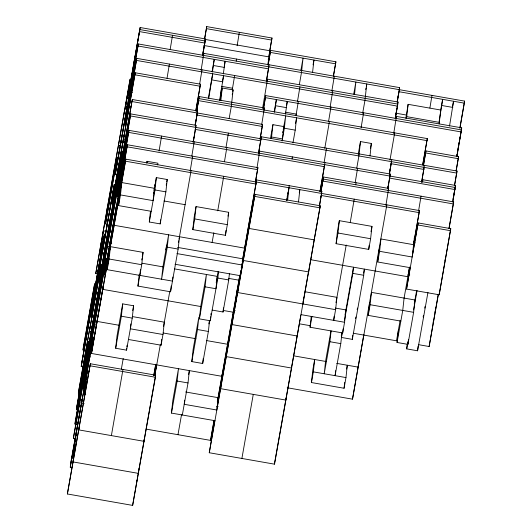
<?xml version="1.0" encoding="UTF-8"?>
<svg xmlns="http://www.w3.org/2000/svg" width="532" height="532" viewBox="0 0 532 532"><rect width="100%" height="100%" fill="white"/><g stroke="black" fill="none" stroke-linecap="round" stroke-linejoin="round"><path stroke-width="0.8" d="M67.378 493.975L90.36 363.748L155.61 375.18L155.391 377.235L132.634 505.4L67.378 493.975L90.36 363.748M71.913 467.515L70.284 467.229L70.729 463.119L82.108 399.033L81.662 403.15L84.109 403.575M75.045 438.72L73.409 438.435L73.635 436.38L130.752 113.908L196.002 125.333L193.395 141.618M76.608 424.323L74.979 424.037L75.198 421.976L132.315 99.511L197.572 110.935L195.271 125.466M78.171 409.919L76.541 409.633L76.987 405.524L88.365 341.438L89.994 341.724M81.23 366.442L104.438 234.16L81.23 366.442L82.866 366.728M84.654 350.269L83.019 349.983L83.245 347.928L94.623 283.842L96.252 284.128M76.874 413.357L76.202 419.529L78.769 402.671L80.399 402.957M74.074 445.869L72.738 458.212L74.633 447.532L75.97 435.189L77.606 435.475M73.29 459.874L73.07 461.929L138.32 473.36L138.812 468.832M76.196 433.134L76.422 431.08M79.321 404.333L79.102 406.395L80.731 406.681M80.665 391.991L80.891 389.936M82.453 375.539L82.679 373.484M87.148 332.34L87.368 330.286M78.982 427.834L78.756 429.889L144.012 441.321L144.232 439.259M84.788 374.348L85.014 372.294M86.357 359.951L98.181 291.755L97.735 295.872M88.365 341.438L76.541 409.633M91.112 331.443L89.482 331.157L89.928 327.04L78.33 393.181L101.087 265.016L102.716 265.302M92.681 317.039L91.045 316.753L91.271 314.698L114.028 186.532M93.06 298.246L92.608 302.356L94.244 302.642M94.623 283.842L83.019 349.983M95.74 273.561L130.101 79.255L95.74 273.561L97.369 273.847M85.745 394.418L84.116 394.132L85.453 381.79M89.137 354.651L88.917 356.706L90.546 356.992M92.488 323.795L92.043 327.912L93.672 328.197M96.738 284.713L95.175 299.11L96.804 299.396M98.3 270.316L98.526 268.261M101.718 254.143L100.089 253.857L101.652 239.46M97.29 286.376L98.633 274.033M222.21 374.262L221.984 376.324L91.477 353.467L103.301 285.272L102.856 289.381L200.737 306.525L199.394 318.868L210.273 320.769L217.854 278.05L218.572 271.466M94.829 322.611L94.603 324.666L96.232 324.952M96.166 310.269L96.392 308.214M101.087 265.016L89.482 331.157M105.555 223.872L117.153 157.738L105.555 223.872L108.003 224.305M107.118 209.475L107.344 207.42M97.389 319.366L97.163 321.428L119.188 325.285M101.858 278.229L102.084 276.168M105.21 247.373L105.436 245.319M111.467 189.778L111.241 191.833L112.877 192.118M107.77 244.128L107.544 246.19L109.18 246.476M109.333 229.731L109.113 231.786L110.742 232.072M113.868 203.277L112.239 202.991L112.684 198.875L124.062 134.796L123.617 138.905L125.246 139.191M115.883 184.764L114.247 184.478L91.045 316.753M117 174.476L115.371 174.19L115.816 170.08L127.195 105.994L126.749 110.111M118.722 143.334L118.496 145.396L120.126 145.682M106.314 264.304L105.642 270.475L108.209 253.624M172.907 276.999L172.454 281.109L107.205 269.684L108.767 255.287M110.33 240.89L110.104 242.944L111.74 243.23M113.462 212.088L113.236 214.143L114.865 214.429M114.799 199.746L115.025 197.691M116.362 185.349L116.588 183.294M117.931 170.952L118.377 166.835M121.283 140.096L121.057 142.15L123.504 142.583M124.408 111.294L124.182 113.356L126.629 113.782M107.205 269.684L109.1 259.004L110.437 246.662L143.068 252.374L141.725 264.717L137.934 286.076L170.559 291.795L178.147 249.069L179.49 236.727M118.264 174.669L117.592 180.84L120.159 163.989M127.042 109.127L125.412 108.841L126.084 102.676M125.412 108.841L127.979 91.989M114.453 223.247L114.234 225.302L244.74 248.158L244.893 246.782M115.796 210.905L116.242 206.788L104.418 274.984L127.401 144.764L257.907 167.62L255.407 182.489M129.941 95.999L128.312 95.713L128.757 91.597L140.135 27.518L205.392 38.942L202.785 55.222M127.633 115.491L128.977 103.148M151.208 211.317L118.583 205.605L120.146 191.201M121.482 178.858L121.708 176.804M124.84 148.009L125.06 145.948M126.403 133.605L126.623 131.55M132.661 76.01L132.435 78.071L134.064 78.357M134.224 61.612L134.443 59.557M120.478 194.925L121.815 182.582L154.446 188.295L153.103 200.637L120.478 194.925L118.583 205.605M91.477 353.467L125.831 159.161L419.482 210.586L413.497 245.086M128.963 130.367L117.359 196.501L128.963 130.367L455.239 187.503L452.646 202.1M112.239 202.991L135.221 72.771L200.471 84.196L195.843 111.082M136.784 58.367L125.18 124.508L136.784 58.367L397.803 104.079L395.209 118.683M115.371 174.19L138.347 43.97L464.622 101.107L459.934 128.312M128.312 95.713L140.135 27.518M115.677 348.254L117.02 335.911L122.706 303.872L133.585 305.78L132.242 318.123L126.556 350.162L115.677 348.254L121.369 316.214L122.706 303.872M122.985 369.467L111.381 435.602M126.556 350.162L126.736 348.513M126.915 346.871L127.088 345.221M146.852 162.958L147.031 161.309L157.904 163.211L157.725 164.86M130.885 323.862L130.347 328.803L162.978 334.515L161.076 345.195L128.451 339.483M137.934 286.076L139.185 274.559M139.83 275.396L140.455 269.638M154.041 190.582L156.341 177.615L167.214 179.517L165.878 191.859L160.185 223.899L149.312 221.997L150.476 211.297M149.312 221.997L154.998 189.957L156.341 177.615M161.588 136.079L159.061 151.115M169.409 64.086L167.028 78.31M172.541 35.285L170.154 49.509M160.185 223.899L160.637 219.789M132.634 505.4L155.61 375.18M136.651 481.985L136.83 480.336M167.267 247.167L168.611 234.825L162.925 266.865L161.582 279.207L167.267 247.167L178.147 249.069M161.076 345.195L161.701 339.436M162.978 334.515L164.315 322.173L132.501 316.6M170.559 291.795L171.184 286.03M191.088 170.592L179.058 239.134M192.65 156.189L190.157 171.065M194.22 141.791L191.833 156.016M196.813 111.195L199.134 96.538L264.391 107.963L261.638 125.06M202.04 69.798L199.653 84.023M397.271 102.284L399.592 87.62L203.829 53.34L201.103 70.271M204.634 39.202L206.729 26.6L271.985 38.025L268.879 56.306M171.45 413.085L172.794 400.742L178.479 368.703L177.143 381.045L171.45 413.085L214.955 420.706M192.817 229.611L194.153 217.275L196.049 206.589L228.68 212.308L227.337 224.65L225.442 235.33L192.817 229.611L194.712 218.931L196.049 206.589M208.71 98.586L212.694 73.755L208.371 98.094M212.434 72.02L214.256 59.358L212.095 71.527M184.671 400.197L184.225 404.307L216.85 410.026L218.193 397.683L185.568 391.971M182.33 414.993L188.015 382.947L189.359 370.604L188.641 374.661M220.328 98.686L221.405 88.811M191.813 361.587L193.149 349.245L198.842 317.205L197.498 329.547L191.813 361.587L202.685 363.496L208.378 331.449L209.535 320.756M220.886 100.349L222.223 88.006L233.102 89.908L231.314 106.367L229.152 118.536M219.583 100.488L223.566 75.664L222.702 80.531M223.307 73.921L225.129 61.266L224.265 66.134M199.394 318.868L205.086 286.828L206.423 274.485L200.737 306.525M202.685 363.496L203.224 358.555M232.364 89.895L232.544 88.245L221.671 86.344M223.719 176.305L217.734 210.805M226.845 147.504L224.457 161.728M228.408 133.106L226.027 147.331M234.665 75.511L232.265 89.848M236.228 61.114L236.454 59.052M239.36 32.312L237.119 45.725M210.273 320.769L210.719 316.66M210.898 315.011L211.078 313.368M225.442 235.33L225.98 230.389M212.168 310.09L223.041 311.998L223.493 307.882M217.123 407.698L255.001 194.36L320.257 205.784L274.519 464.17L209.269 452.745L214.822 420.672M146.167 429.118L210.606 440.403L210.832 438.348M223.041 311.998L228.733 279.952L229.445 273.375M220.866 386.604L220.647 388.666L285.897 400.091M226.559 354.565L226.333 356.62L291.589 368.051L291.736 366.674M227.895 342.222L227.676 344.277L206.469 340.566M232.245 322.525L232.025 324.58L297.275 336.005L297.501 333.95L291.809 365.989M236.042 301.165L237.378 288.823M239.274 278.143L237.711 292.54L335.592 309.677L333.697 320.364L334.143 316.247M240.364 274.918L240.863 270.289M175.021 264.258L240.278 275.689L242.173 265.009L242.845 258.838L177.588 247.407M243.623 258.439L243.403 260.5L308.653 271.925L314.572 237.831L314.346 239.885L249.089 228.454L249.315 226.399M267.842 64.565L269.864 50.766L205.425 39.481M209.269 452.745L255.001 194.36M242.306 261.89L256.564 179.962L321.82 191.387L319.499 206.044M387.908 188.541L390.202 174.017L259.696 151.161L256.976 168.092M258.505 153.854L261.259 136.764L457.021 171.045L454.641 185.269M260.101 139.298L262.602 124.422L132.089 101.565M263.633 108.222L265.727 95.62L461.49 129.908L456.802 156.341M395.416 118.304L398.029 102.024L267.516 79.168L262.602 108.428M266.359 81.702L269.079 64.771M268.148 65.243L270.642 50.367L335.898 61.798L333.398 76.668M271.579 137.003L272.923 124.661L283.795 126.569L282.459 138.912L271.579 137.003L271.293 138.606M274.559 112.245L276.381 99.584L274.219 111.753M282.073 141.047L284.354 128.232L285.691 115.89L283.23 129.775M285.431 114.147L287.26 101.492L286.535 105.542M296.058 115.717L296.238 114.074L285.358 112.172M287.632 200.072L289.195 185.675M292.101 158.935L292.321 156.874M292.952 142.948L295.227 130.134L296.57 117.791L295.573 123.397M298.359 101.339L296.118 114.752M299.922 86.935L297.534 101.16M298.505 201.974L299.849 189.638M312.583 72.385L313.927 60.043L313.069 64.851M274.519 464.17L274.672 462.8M285.977 399.406L286.123 398.036M302.967 303.965L303.326 300.673M303.506 299.031L303.679 297.381M321.089 191.513L323.383 176.99L388.639 188.414L385.919 205.345M320.091 191.533L324.952 162.593M326.515 148.189L324.128 162.413M329.421 121.449L324.786 148.342M330.984 107.052L328.596 121.276M332.773 90.593L330.166 106.879M334.335 76.196L331.835 91.072M335.313 308.068L345.913 309.923L344.576 322.266L342.674 332.946L310.05 327.233L311.213 316.533M311.446 382.541L312.783 370.199L314.678 359.519L313.341 371.861L311.446 382.541L344.071 388.254L345.966 377.574L347.31 365.231L346.631 369.042M336.098 243.696L337.434 231.353L339.336 220.674L371.961 226.386L370.618 238.728L368.723 249.408L336.098 243.696L337.993 233.016L339.336 220.674M354.525 94.403L355.861 82.061L353.733 94.078M330.964 330.984L325.557 361.421L324.214 373.763L329.907 341.724L331.07 331.024M335.592 309.677L336.936 297.341L305.122 291.769M354.226 199.161L350.256 222.303M355.788 184.757L356.014 182.702M357.577 168.305L355.196 182.529M370.019 155.81L371.356 143.467L360.483 141.565L358.92 155.962L356.759 168.125M363.609 112.764L361.082 127.8M335.273 374.023L335.094 375.665L340.779 343.625L341.956 332.826M335.446 372.373L335.625 370.731M342.674 332.946L343.127 328.829M344.477 320.424L352.829 273.375L353.501 267.204L345.581 311.819M344.071 388.254L344.696 382.495M342.462 331.775L341.451 337.454L352.324 339.363L352.743 335.506M352.324 339.363L363.708 275.277L364.373 269.106L363.655 273.162M368.723 249.408L369.168 245.292M287.24 387.748L352.497 399.173L363.815 334.641M358.408 365.078L358.182 367.133L336.703 363.376M400.849 321.109L368.224 315.396L369.56 303.054M368.224 315.396L370.119 304.716L371.456 292.374L414.96 299.988L413.623 312.331L407.931 344.37L397.058 342.468L398.395 330.126M410.332 267.709L377.7 261.99L379.043 249.648M377.7 261.99L379.602 251.31L380.939 238.968L413.57 244.687M386.85 204.873L352.497 399.173M389.451 174.277L391.771 159.62M394.678 132.874L389.983 160.079M456.862 156.794L461.716 127.846L396.46 116.422L393.713 133.512M405.869 118.297L408.124 104.325L440.749 110.038L439.139 123.903M406.508 118.19L408.124 104.325M404.087 298.086L402.744 310.429L397.058 342.468M412.38 255.373L418.139 222.928L450.77 228.64L439.166 294.781L406.541 289.069L410.219 267.543M409.254 268.181L407.878 276.726L310.814 259.729M413.969 240.983L412.227 257.023L379.602 251.31M414.149 239.333L414.328 237.691M406.541 289.069L418.139 222.928M421.045 196.188L418.518 211.224M422.608 181.784L422.834 179.73L455.459 185.442L452.878 201.575M421.643 182.423L424.396 165.332M423.432 165.971L425.959 150.935L458.591 156.647L456.203 170.872M422.76 164.98L427.302 138.593L198.908 98.593L196.747 110.762M431.997 95.394L429.896 107.996M427.954 292.381L417.58 350.788L406.707 348.886L407.206 344.257M407.931 344.37L408.47 339.436M439.093 121.748L442.644 99.358L440.343 112.332M417.58 350.788L418.086 346.159M449.54 126.091L453.523 101.26L452.513 106.939M418.524 344.663L429.131 346.518L438.282 294.169M433.141 323.104L433.5 319.812M435.043 312.424L435.223 310.774M435.395 309.132L435.575 307.483M439.166 294.781L450.77 228.64M443.449 268.893L443.628 267.25M445.078 260.68L445.257 259.037M449.128 228.295L453.67 201.901L323.163 179.045L320.856 192.025M100.089 253.857L101.984 243.177L103.328 230.835L105.775 231.267M128.531 93.652L139.909 29.573L205.166 40.997L202.572 55.601M81.456 364.38L104.212 236.215L105.841 236.501M115.59 172.135L138.347 43.97M114.247 184.478L102.869 248.557L102.423 252.673L104.87 253.099M112.465 200.93L135.221 72.771M76.761 407.579L88.139 343.499M99.517 279.413L122.274 151.248L99.298 281.475L111.121 213.272L110.676 217.388L112.305 217.674M132.315 99.511L74.979 424.037M130.752 113.908L73.409 438.435M70.51 465.174L93.266 337.009L70.284 467.229M104.644 272.929L127.401 144.764M84.116 394.132L86.011 383.452L87.348 371.11L88.984 371.396M91.697 351.406L125.831 159.161M146.746 162.912L147.031 161.309M121.349 369.115L123.218 358.568M154.147 189.173L154.433 187.57M154.719 185.967L154.998 184.365M132.734 310.582L133.585 305.78M141.712 260.002L141.984 258.479M142.257 256.956L143.068 252.374M153.495 193.635L153.781 192.032M166.223 185.123L166.503 183.52M166.789 181.924L167.214 179.517M165.798 249.854L166.656 245.053M204.567 38.77L206.729 26.6M202.406 55.76L202.685 54.164M202.971 52.562L203.257 50.959M203.543 49.356L204.255 45.353M204.534 43.75L205.392 38.942M203.397 55.774L203.829 53.34M195.783 110.629L200.471 84.196M196.541 111.141L199.134 96.538M195.151 124.555L195.437 122.952M195.723 121.349L196.002 119.747M196.86 114.939L197.572 110.935M195.211 125.007L197.345 112.997M193.016 142.157L193.302 140.554M193.588 138.952L193.874 137.349M195.151 130.141L196.002 125.333M193.189 141.991L195.783 127.394M153.768 375.206L155.49 365.471M153.828 375.639L155.849 364.287M154.619 375.2L156.468 364.786M154.679 375.652L156.667 364.44M154.859 375.439L160.285 344.869M163.557 326.442L169.814 291.197M178.493 242.333L178.779 240.737M220.042 100.289L222.223 88.006M232.251 94.716L232.531 93.113M232.817 91.511L233.102 89.908M177.981 434.691L181.578 414.408M212.115 242.446L213.844 232.71M208.863 323.915L209.428 320.71M216.211 282.532L218.2 271.313M228.002 216.118L228.68 212.308M269.392 52.628L271.985 38.025M268.088 64.791L270.642 50.367M266.266 81.429L268.86 66.826M267.091 81.569L267.516 79.168M263.426 108.601L265.727 95.62M264.098 109.585L264.391 107.963M260.042 138.839L262.602 124.422M260.833 139.165L261.259 136.764M258.446 153.422L261.039 138.819M259.264 153.595L259.696 151.161M255.347 182.037L257.907 167.62M256.138 182.396L256.564 179.962M210.971 437.543L213.997 420.499M217.309 401.846L217.601 400.224M217.801 399.093L238.602 281.953M239.207 278.549L239.846 274.938M242.266 261.318L244.82 246.901M244.966 246.097L256.344 182.017M210.606 440.403L214.064 420.938M217.375 402.278L239.905 275.39M241.222 267.988L241.488 266.466M241.754 264.976L242.04 263.373M270.502 138.28L272.923 124.661M283.45 127.713L283.736 126.111M282.705 132.707L282.991 131.105M300.913 70.157L303.047 58.141L301.484 72.538L299.323 84.708M286.602 200.271L286.888 198.655M287.18 197.033L287.466 195.41M287.752 193.788L288.045 192.165M286.695 200.544L288.969 187.73M241.894 458.458L253.272 394.378M299.277 192.837L299.702 190.436M333.338 76.216L335.898 61.798M319.971 191.414L324.726 164.647M320.796 191.587L323.383 176.99M320.67 197.877L320.956 196.255M321.534 193.01L321.82 191.387M319.293 206.423L321.601 193.442M274.745 462.115L291.669 366.794M297.641 333.152L300.773 315.529M303.187 301.91L308.74 270.668M314.711 237.026L320.257 205.784M310.05 327.233L311.945 316.553M365.743 89.575L366.029 87.973M366.315 86.37L366.741 83.97L364.952 100.422L362.644 113.402M358.209 154.38L360.483 141.565M335.985 302.681L346.226 245.019M370.505 148.275L371.356 143.467M341.271 336.091L341.697 333.69M345.002 315.064L345.374 312.976M355.589 318.588L355.875 316.966M357.172 309.664L357.464 308.041M371.01 231.726L371.961 226.386M397.318 100.442L397.597 98.839M397.883 97.236L398.169 95.634M399.306 89.223L399.592 87.62M397.204 101.845L399.366 89.682M395.575 115.81L396.3 111.753M396.586 110.131L396.872 108.508M397.165 106.892L397.451 105.27M397.737 103.647L398.029 102.024M396.034 118.822L396.46 116.422M389.318 173.405L389.61 171.783M389.896 170.16L390.182 168.538M390.907 164.488L391.193 162.865M389.384 173.844L391.545 161.675M387.755 187.809L388.047 186.187M388.333 184.564L388.619 182.942M389.338 178.885L390.202 174.017M387.708 188.893L389.983 176.072M388.207 190.848L388.639 188.414M422.694 164.548L427.302 138.593M423.366 165.532L425.959 150.935M421.583 181.991L424.17 167.387M422.401 182.163L422.834 179.73M413.716 243.031L419.482 210.586M400.104 320.517L396.5 340.806L353.268 333.238M404.134 297.814L409.607 266.991M414.248 303.998L416.596 290.798M406.707 348.886L408.004 341.584M413.617 309.943L417.075 290.479M423.146 317.039L423.439 315.416M424.736 308.114L425.021 306.492M459.867 127.873L464.622 101.107M456.742 155.883L457.021 154.28M457.307 152.677L458.591 145.469M458.87 143.866L459.156 142.27M459.442 140.667L460.153 136.657M460.439 135.055L460.719 133.452M461.005 131.856L461.716 127.846M456.137 170.433L458.591 156.647M454.574 184.837L457.021 171.045M453.011 199.234L453.297 197.611M453.59 195.989L454.308 191.932M454.594 190.31L455.459 185.442M448.922 228.667L453.67 201.901M429.131 346.518L438.348 294.608M206.509 28.655L271.759 40.086M270.422 52.429L335.679 63.853M139.69 31.627L204.946 43.059M203.942 45.506L269.199 56.937M268.195 59.391L269.824 59.677M138.127 46.025L268.633 68.881M399.146 91.737L464.396 103.161M213.585 65.529L224.457 67.438M441.979 105.529L452.852 107.431M136.558 60.429L397.577 106.134M212.022 79.926L222.895 81.835M396.167 113.243L406.767 115.098M406.781 116.661L439.412 122.38M134.995 74.826L200.251 86.251M265.508 97.682L461.271 131.963M275.709 105.755L286.588 107.664M129.875 81.31L131.504 81.596M198.689 100.654L427.076 140.648M132.501 92.754L130.872 92.468L129.309 106.865L130.939 107.151M127.308 98.161L128.937 98.447M284.354 128.232L295.227 130.134M425.74 152.99L458.365 158.702M197.119 115.052L262.376 126.476M130.526 115.963L456.802 173.1M195.557 129.449L260.813 140.88M391.319 163.73L423.951 169.449M128.737 132.421L324.5 166.702M389.757 178.134L455.013 189.558M127.175 146.819L257.688 169.675M322.937 181.099L453.45 203.956M125.612 161.216L256.118 184.072M321.375 195.503L419.256 212.64M254.781 196.414L320.031 207.846M417.919 224.983L450.544 230.695M119.148 180.049L120.777 180.335M154.998 189.957L165.878 191.859M413.79 242.625L415.426 242.911M163.969 200.976L185.176 204.687M337.993 233.016L370.618 238.728M194.712 218.931L227.337 224.65M408.104 274.665L409.733 274.951M352.829 273.375L363.708 275.277M176.923 253.578L242.173 265.009M141.984 263.2L163.191 266.911M174.616 268.913L217.302 276.387L215.959 288.73L205.086 286.828M228.447 278.342L239.054 280.198M109.1 259.004L141.725 264.717M217.854 278.05L228.733 279.952M370.119 304.716L413.623 312.331M301.072 314.645L344.576 322.266M235.217 310.469L233.588 310.183L233.362 312.237L223.573 310.522M299.436 323.808L310.036 325.664M329.907 341.724L340.779 343.625M121.369 316.214L132.242 318.123M197.498 329.547L208.378 331.449M163.238 332.992L195.862 338.711M293.744 355.848L326.103 361.514M313.341 371.861L345.966 377.574M90.134 365.81L155.391 377.235M177.143 381.045L188.015 382.947M216.517 406.302L218.153 406.588M83.451 386.691L83.225 388.752L106.207 258.532L83.451 386.691"/></g></svg>
